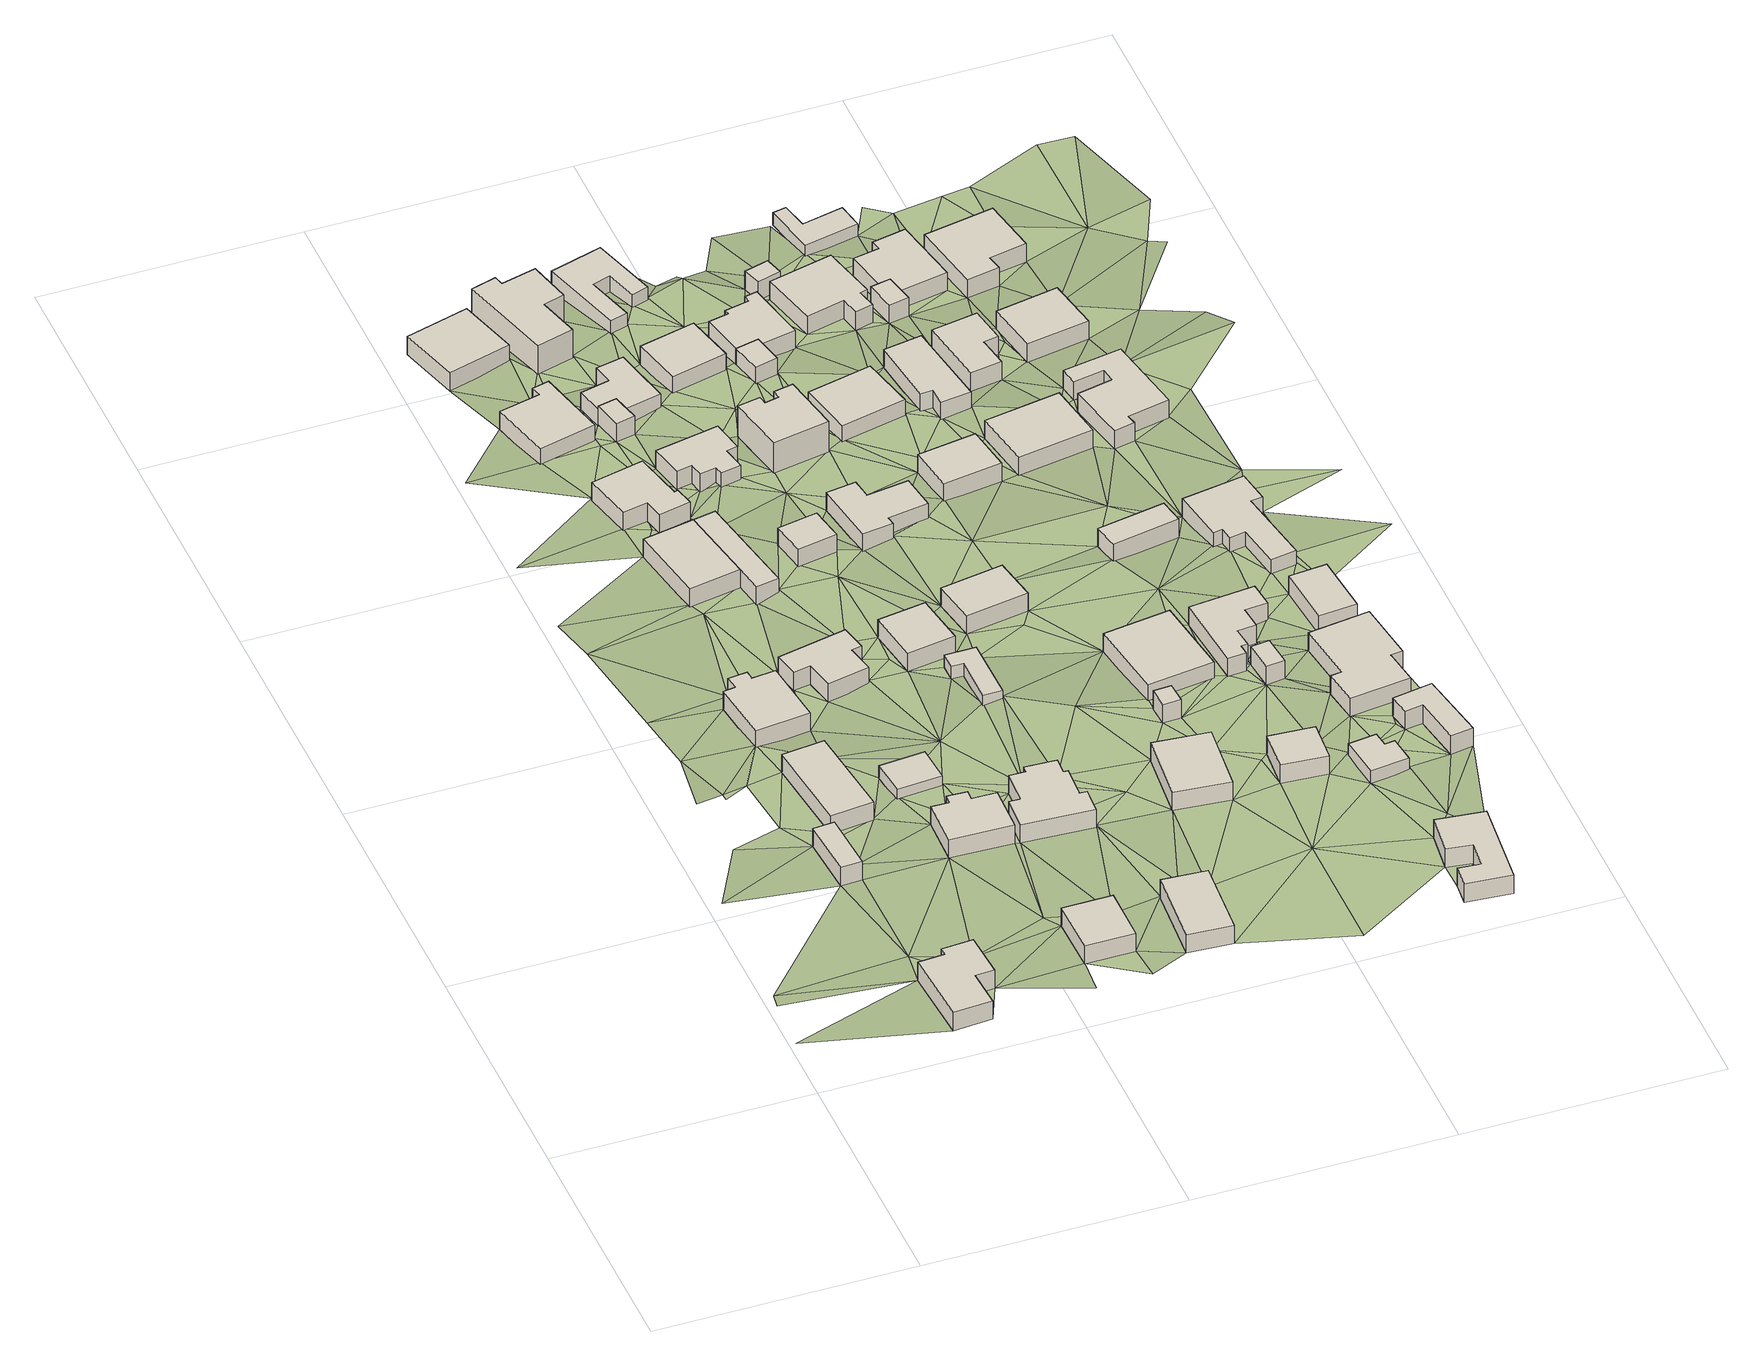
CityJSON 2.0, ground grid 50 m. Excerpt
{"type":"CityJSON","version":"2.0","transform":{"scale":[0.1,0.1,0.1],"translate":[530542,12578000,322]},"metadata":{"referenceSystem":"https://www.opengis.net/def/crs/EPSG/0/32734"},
"CityObjects":{
"building1":{"type":"Building","attributes":{"address":"7 Enon Street Mamre 7347 Cape Town","building":"house","building:levels":"1","building_height":4.1,"plus_code":"4FRWFFPF+Q88","ground_height":187.78,"roof_height":191.88},"geometry":[{"type":"Solid","lod":"1","boundaries":[[[[0,1,2,3]],[[1,4,5,2]],[[4,6,7,5]],[[6,8,9,7]],[[8,10,11,9]],[[10,12,13,11]],[[12,14,15,13]],[[14,0,3,15]],[[3,2,5,7,9,11,13,15]],[[14,12,10,8,6,4,1,0]]]]}]},
"building2":{"type":"Building","attributes":{"address":"10 Enon Street Mamre 7347 Cape Town","building":"garage","building:levels":"1","building_height":4.1,"plus_code":"4FRWFFPF+V7X","ground_height":189.17,"roof_height":193.27},"geometry":[{"type":"Solid","lod":"1","boundaries":[[[[16,17,18,19]],[[17,20,21,18]],[[20,22,23,21]],[[22,16,19,23]],[[19,18,21,23]],[[22,20,17,16]]]]}]},
"building3":{"type":"Building","attributes":{"address":"10 Enon Street Mamre 7347 Cape Town","building":"house","building:levels":"1","building_height":4.1,"plus_code":"4FRWFFPF+X87","ground_height":188.88,"roof_height":192.98},"geometry":[{"type":"Solid","lod":"1","boundaries":[[[[24,25,26,27]],[[25,28,29,26]],[[28,30,31,29]],[[30,24,27,31]],[[27,26,29,31]],[[30,28,25,24]]]]}]},
"building4":{"type":"Building","attributes":{"address":"15 Goedverwacht Street Mamre 7347 Cape Town","building":"house","building:levels":"1","building_height":4.1,"plus_code":"4FRWFFQF+28V","ground_height":187.99,"roof_height":192.09},"geometry":[{"type":"Solid","lod":"1","boundaries":[[[[32,33,34,35]],[[33,36,37,34]],[[36,38,39,37]],[[38,40,41,39]],[[40,42,43,41]],[[42,44,45,43]],[[44,46,47,45]],[[46,32,35,47]],[[35,34,37,39,41,43,45,47]],[[46,44,42,40,38,36,33,32]]]]}]},
"building5":{"type":"Building","attributes":{"address":"8 Enon Street Mamre 7347 Cape Town","building":"house","building:levels":"1","building_height":4.1,"plus_code":"4FRWFFPF+VCJ","ground_height":190.32,"roof_height":194.42},"geometry":[{"type":"Solid","lod":"1","boundaries":[[[[48,49,50,51]],[[49,52,53,50]],[[52,54,55,53]],[[54,56,57,55]],[[56,58,59,57]],[[58,60,61,59]],[[60,62,63,61]],[[62,48,51,63]],[[51,50,53,55,57,59,61,63]],[[62,60,58,56,54,52,49,48]]]]}]},
"building6":{"type":"Building","attributes":{"address":"5 Enon Street Mamre 7347 Cape Town","building":"house","building:levels":"1","building_height":4.1,"plus_code":"4FRWFFPF+QC9","ground_height":189.15,"roof_height":193.25},"geometry":[{"type":"Solid","lod":"1","boundaries":[[[[64,65,66,67]],[[65,68,69,66]],[[68,70,71,69]],[[70,64,67,71]],[[67,66,69,71]],[[70,68,65,64]]]]}]},
"building7":{"type":"Building","attributes":{"building":"cabin","building:levels":"1","building_height":2.8,"plus_code":"4FRWFFPF+X94","ground_height":188.88,"roof_height":191.68},"geometry":[{"type":"Solid","lod":"1","boundaries":[[[[72,73,74,75]],[[73,76,77,74]],[[76,78,79,77]],[[78,72,75,79]],[[75,74,77,79]],[[78,76,73,72]]]]}]},
"building8":{"type":"Building","attributes":{"address":"12 Goedverwacht Street Mamre 7347 Cape Town","building":"house","building:levels":"1","building_height":4.1,"plus_code":"4FRWFFQF+684","ground_height":186.85,"roof_height":190.95},"geometry":[{"type":"Solid","lod":"1","boundaries":[[[[80,81,82,83]],[[81,84,85,82]],[[84,86,87,85]],[[86,80,83,87]],[[83,82,85,87]],[[86,84,81,80]]]]}]},
"building9":{"type":"Building","attributes":{"address":"13 Goedverwacht Street Mamre 7347 Cape Town","building":"house","building:levels":"1","building_height":4.1,"plus_code":"4FRWFFQF+39F","ground_height":187.99,"roof_height":192.09},"geometry":[{"type":"Solid","lod":"1","boundaries":[[[[88,89,90,91]],[[89,92,93,90]],[[92,94,95,93]],[[94,96,97,95]],[[96,98,99,97]],[[98,100,101,99]],[[100,102,103,101]],[[102,88,91,103]],[[91,90,93,95,97,99,101,103]],[[102,100,98,96,94,92,89,88]]]]}]},
"building10":{"type":"Building","attributes":{"address":"13 Adonis Street Mamre 7347 Cape Town","building":"house","building:levels":"1","building_height":4.1,"plus_code":"4FRWFFQF+78M","ground_height":186.41,"roof_height":190.51},"geometry":[{"type":"Solid","lod":"1","boundaries":[[[[104,105,106,107]],[[105,108,109,106]],[[108,110,111,109]],[[110,112,113,111]],[[112,114,115,113]],[[114,116,117,115]],[[116,118,119,117]],[[118,104,107,119]],[[107,106,109,111,113,115,117,119]],[[118,116,114,112,110,108,105,104]]]]}]},
"building11":{"type":"Building","attributes":{"address":"14 Adonis Street Mamre 7347 Cape Town","building":"house","building:levels":"1","building_height":4.1,"plus_code":"4FRWFFQF+979","ground_height":185.4,"roof_height":189.5},"geometry":[{"type":"Solid","lod":"1","boundaries":[[[[120,121,122,123]],[[121,124,125,122]],[[124,126,127,125]],[[126,128,129,127]],[[128,130,131,129]],[[130,120,123,131]],[[123,122,125,127,129,131]],[[130,128,126,124,121,120]]]]}]},
"building12":{"type":"Building","attributes":{"address":"15 Lord Caledon Street Mamre 7347 Cape Town","building":"house","building:levels":"1","building_height":4.1,"plus_code":"4FRWFFQF+F77","ground_height":184.64,"roof_height":188.74},"geometry":[{"type":"Solid","lod":"1","boundaries":[[[[132,133,134,135]],[[133,136,137,134]],[[136,138,139,137]],[[138,132,135,139]],[[135,134,137,139]],[[138,136,133,132]]]]}]},
"building13":{"type":"Building","attributes":{"address":"6 Enon Street Mamre 7347 Cape Town","building":"house","building:levels":"1","building_height":4.1,"plus_code":"4FRWFFPF+VFV","ground_height":190.32,"roof_height":194.42},"geometry":[{"type":"Solid","lod":"1","boundaries":[[[[140,141,142,143]],[[141,144,145,142]],[[144,146,147,145]],[[146,148,149,147]],[[148,150,151,149]],[[150,152,153,151]],[[152,154,155,153]],[[154,156,157,155]],[[156,158,159,157]],[[158,160,161,159]],[[160,162,163,161]],[[162,140,143,163]],[[143,142,145,147,149,151,153,155,157,159,161,163]],[[162,160,158,156,154,152,150,148,146,144,141,140]]]]}]},
"building14":{"type":"Building","attributes":{"building":"garage","building:levels":"1","building_height":4.1,"plus_code":"4FRWFFQF+693","ground_height":186.85,"roof_height":190.95},"geometry":[{"type":"Solid","lod":"1","boundaries":[[[[81,80,83,82]],[[80,164,165,83]],[[164,166,167,165]],[[166,168,169,167]],[[168,81,82,169]],[[82,83,165,167,169]],[[168,166,164,80,81]]]]}]},
"building15":{"type":"Building","attributes":{"address":"3 Enon Street Mamre 7347 Cape Town","building":"house","building:levels":"1","building_height":4.1,"plus_code":"4FRWFFPF+QG3","ground_height":189.67,"roof_height":193.77},"geometry":[{"type":"Solid","lod":"1","boundaries":[[[[170,171,172,173]],[[171,174,175,172]],[[174,176,177,175]],[[176,170,173,177]],[[173,172,175,177]],[[176,174,171,170]]]]}]},
"building16":{"type":"Building","attributes":{"building":"garage","building:levels":"1","building_height":4.1,"plus_code":"4FRWFFQF+985","ground_height":186.41,"roof_height":190.51},"geometry":[{"type":"Solid","lod":"1","boundaries":[[[[178,179,180,181]],[[179,182,183,180]],[[182,184,185,183]],[[184,186,187,185]],[[186,178,181,187]],[[181,180,183,185,187]],[[186,184,182,179,178]]]]}]},
"building17":{"type":"Building","attributes":{"address":"11 Goedverwacht Street Mamre 7347 Cape Town","building":"house","building:levels":"1","building_height":4.1,"plus_code":"4FRWFFQF+3FC","ground_height":189.13,"roof_height":193.23},"geometry":[{"type":"Solid","lod":"1","boundaries":[[[[188,189,190,191]],[[189,192,193,190]],[[192,194,195,193]],[[194,188,191,195]],[[191,190,193,195]],[[194,192,189,188]]]]}]},
"building18":{"type":"Building","attributes":{"address":"13 Lord Caledon Street Mamre 7347 Cape Town","building":"house","building:levels":"2","building_height":6.9,"plus_code":"4FRWFFQF+C8W","ground_height":184.68,"roof_height":191.58},"geometry":[{"type":"Solid","lod":"1","boundaries":[[[[196,197,198,199]],[[197,200,201,198]],[[200,202,203,201]],[[202,204,205,203]],[[204,206,207,205]],[[206,208,209,207]],[[208,210,211,209]],[[210,196,199,211]],[[199,198,201,203,205,207,209,211]],[[210,208,206,204,202,200,197,196]]]]}]},
"building19":{"type":"Building","attributes":{"address":"11 Adonis Street Mamre 7347 Cape Town","building":"house","building:levels":"1","building_height":4.1,"plus_code":"4FRWFFQF+894","ground_height":186.41,"roof_height":190.51},"geometry":[{"type":"Solid","lod":"1","boundaries":[[[[212,213,214,215]],[[213,216,217,214]],[[216,218,219,217]],[[218,220,221,219]],[[220,222,223,221]],[[222,224,225,223]],[[224,226,227,225]],[[226,228,229,227]],[[228,230,231,229]],[[230,212,215,231]],[[215,214,217,219,221,223,225,227,229,231]],[[230,228,226,224,222,220,218,216,213,212]]]]}]},
"building20":{"type":"Building","attributes":{"address":"12 Adonis Street Mamre 7347 Cape Town","building":"house","building:levels":"1","building_height":4.1,"plus_code":"4FRWFFQF+99C","ground_height":185.68,"roof_height":189.78},"geometry":[{"type":"Solid","lod":"1","boundaries":[[[[232,233,234,235]],[[233,236,237,234]],[[236,238,239,237]],[[238,240,241,239]],[[240,242,243,241]],[[242,244,245,243]],[[244,246,247,245]],[[246,232,235,247]],[[235,234,237,239,241,243,245,247]],[[246,244,242,240,238,236,233,232]]]]}]},
"building21":{"type":"Building","attributes":{"address":"Goedverwacht Street Mamre 7347 Cape Town","building":"cabin","building:levels":"1","building_height":2.8,"plus_code":"4FRWFFQF+2FG","ground_height":189.13,"roof_height":191.93},"geometry":[{"type":"Solid","lod":"1","boundaries":[[[[248,249,250,251]],[[249,252,253,250]],[[252,254,255,253]],[[254,256,257,255]],[[256,258,259,257]],[[258,248,251,259]],[[251,250,253,255,257,259]],[[258,256,254,252,249,248]]]]}]},
"building22":{"type":"Building","attributes":{"address":"10 Goedverwacht Street Mamre 7347 Cape Town","building":"house","building:levels":"1","building_height":4.1,"plus_code":"4FRWFFQF+5CV","ground_height":187.82,"roof_height":191.92},"geometry":[{"type":"Solid","lod":"1","boundaries":[[[[260,261,262,263]],[[261,264,265,262]],[[264,266,267,265]],[[266,260,263,267]],[[263,262,265,267]],[[266,264,261,260]]]]}]},
"building23":{"type":"Building","attributes":{"address":"4 Enon Street Mamre 7347 Cape Town","building":"house","building:levels":"1","building_height":4.1,"plus_code":"4FRWFFPF+VHP","ground_height":190.49,"roof_height":194.59},"geometry":[{"type":"Solid","lod":"1","boundaries":[[[[268,269,270,271]],[[269,272,273,270]],[[272,274,275,273]],[[274,268,271,275]],[[271,270,273,275]],[[274,272,269,268]]]]}]},
"building24":{"type":"Building","attributes":{"address":"9 Goedverwacht Street Mamre 7347 Cape Town","building":"house","building:levels":"1","building_height":4.1,"plus_code":"4FRWFFQF+3GV","ground_height":189.57,"roof_height":193.67},"geometry":[{"type":"Solid","lod":"1","boundaries":[[[[276,277,278,279]],[[277,280,281,278]],[[280,282,283,281]],[[282,276,279,283]],[[279,278,281,283]],[[282,280,277,276]]]]}]},
"building25":{"type":"Building","attributes":{"address":"10 Adonis Street Mamre 7347 Cape Town","building":"house","building:levels":"1","building_height":4.1,"plus_code":"4FRWFFQF+9CV","ground_height":186.39,"roof_height":190.49},"geometry":[{"type":"Solid","lod":"1","boundaries":[[[[284,285,286,287]],[[285,288,289,286]],[[288,290,291,289]],[[290,284,287,291]],[[287,286,289,291]],[[290,288,285,284]]]]}]},
"building26":{"type":"Building","attributes":{"address":"9 Adonis Street Mamre 7347 Cape Town","building":"house","building:levels":"2","building_height":6.9,"plus_code":"4FRWFFQF+7FR","ground_height":187.28,"roof_height":194.18},"geometry":[{"type":"Solid","lod":"1","boundaries":[[[[292,293,294,295]],[[293,296,297,294]],[[296,298,299,297]],[[298,300,301,299]],[[300,302,303,301]],[[302,304,305,303]],[[304,306,307,305]],[[306,292,295,307]],[[295,294,297,299,301,303,305,307]],[[306,304,302,300,298,296,293,292]]]]}]},
"building27":{"type":"Building","attributes":{"address":"8 Goedverwacht Street Mamre 7347 Cape Town","building":"house","building:levels":"1","building_height":4.1,"plus_code":"4FRWFFQF+6F4","ground_height":187.82,"roof_height":191.92},"geometry":[{"type":"Solid","lod":"1","boundaries":[[[[308,309,310,311]],[[309,312,313,310]],[[312,314,315,313]],[[314,316,317,315]],[[316,318,319,317]],[[318,320,321,319]],[[320,322,323,321]],[[322,308,311,323]],[[311,310,313,315,317,319,321,323]],[[322,320,318,316,314,312,309,308]]]]}]},
"building28":{"type":"Building","attributes":{"address":"11 Lord Caledon Street Mamre 7347 Cape Town","building":"house","building:levels":"1","building_height":4.1,"plus_code":"4FRWFFQF+F9G","ground_height":184.68,"roof_height":188.78},"geometry":[{"type":"Solid","lod":"1","boundaries":[[[[324,325,326,327]],[[325,328,329,326]],[[328,330,331,329]],[[330,332,333,331]],[[332,334,335,333]],[[334,336,337,335]],[[336,338,339,337]],[[338,324,327,339]],[[327,326,329,331,333,335,337,339]],[[338,336,334,332,330,328,325,324]]]]}]},
"building29":{"type":"Building","attributes":{"building":"yes","building:levels":"1","building_height":4.1,"plus_code":"4FRWFFPF+WHX","ground_height":190.55,"roof_height":194.65},"geometry":[{"type":"Solid","lod":"1","boundaries":[[[[340,341,342,343]],[[341,344,345,342]],[[344,346,347,345]],[[346,340,343,347]],[[343,342,345,347]],[[346,344,341,340]]]]}]},
"building30":{"type":"Building","attributes":{"building":"garage","building:levels":"1","building_height":4.1,"plus_code":"4FRWFFQF+9FF","ground_height":186.39,"roof_height":190.49},"geometry":[{"type":"Solid","lod":"1","boundaries":[[[[348,349,350,351]],[[349,352,353,350]],[[352,354,355,353]],[[354,356,357,355]],[[356,348,351,357]],[[351,350,353,355,357]],[[356,354,352,349,348]]]]}]},
"building31":{"type":"Building","attributes":{"address":"8 Adonis Street Mamre 7347 Cape Town","building":"house","building:levels":"1","building_height":4.1,"plus_code":"4FRWFFQF+9FW","ground_height":186.39,"roof_height":190.49},"geometry":[{"type":"Solid","lod":"1","boundaries":[[[[352,349,350,353]],[[349,348,351,350]],[[348,358,359,351]],[[358,360,361,359]],[[360,362,363,361]],[[362,364,365,363]],[[364,366,367,365]],[[366,368,369,367]],[[368,370,371,369]],[[370,352,353,371]],[[353,350,351,359,361,363,365,367,369,371]],[[370,368,366,364,362,360,358,348,349,352]]]]}]},
"building32":{"type":"Building","attributes":{"address":"7 Goedverwacht Street Mamre 7347 Cape Town","building":"house","building:levels":"1","building_height":4.1,"plus_code":"4FRWFFPF+XJR","ground_height":189.57,"roof_height":193.67},"geometry":[{"type":"Solid","lod":"1","boundaries":[[[[372,373,374,375]],[[373,376,377,374]],[[376,378,379,377]],[[378,372,375,379]],[[375,374,377,379]],[[378,376,373,372]]]]}]},
"building33":{"type":"Building","attributes":{"address":"7 Adonis Street Mamre 7347 Cape Town","building":"house","building:levels":"1","building_height":4.1,"plus_code":"4FRWFFQF+8G3","ground_height":187.28,"roof_height":191.38},"geometry":[{"type":"Solid","lod":"1","boundaries":[[[[380,381,382,383]],[[381,384,385,382]],[[384,386,387,385]],[[386,380,383,387]],[[383,382,385,387]],[[386,384,381,380]]]]}]},
"building34":{"type":"Building","attributes":{"address":"2 Enon Street Mamre 7347 Cape Town","building":"house","building:levels":"1","building_height":4.1,"plus_code":"4FRWFFPF+VMC","ground_height":190.49,"roof_height":194.59},"geometry":[{"type":"Solid","lod":"1","boundaries":[[[[388,389,390,391]],[[389,392,393,390]],[[392,394,395,393]],[[394,388,391,395]],[[391,390,393,395]],[[394,392,389,388]]]]}]},
"building35":{"type":"Building","attributes":{"address":"6 Goedverwacht Street Mamre 7347 Cape Town","building":"house","building:levels":"1","building_height":4.1,"plus_code":"4FRWFFQF+6HC","ground_height":188.37,"roof_height":192.47},"geometry":[{"type":"Solid","lod":"1","boundaries":[[[[396,397,398,399]],[[397,400,401,398]],[[400,402,403,401]],[[402,396,399,403]],[[399,398,401,403]],[[402,400,397,396]]]]}]},
"building36":{"type":"Building","attributes":{"address":"Adonis Street Mamre 7347 Cape Town","building":"yes","building:levels":"1","building_height":4.1,"plus_code":"4FRWFFQF+CGR","ground_height":186.69,"roof_height":190.79},"geometry":[{"type":"Solid","lod":"1","boundaries":[[[[404,405,406,407]],[[405,408,409,406]],[[408,410,411,409]],[[410,404,407,411]],[[407,406,409,411]],[[410,408,405,404]]]]}]},
"building37":{"type":"Building","attributes":{"address":"1 Enon Street Mamre 7347 Cape Town","building":"house","building:levels":"1","building_height":4.1,"plus_code":"4FRWFFPF+PPQ","ground_height":190.47,"roof_height":194.57},"geometry":[{"type":"Solid","lod":"1","boundaries":[[[[412,413,414,415]],[[413,416,417,414]],[[416,418,419,417]],[[418,420,421,419]],[[420,422,423,421]],[[422,424,425,423]],[[424,426,427,425]],[[426,412,415,427]],[[415,414,417,419,421,423,425,427]],[[426,424,422,420,418,416,413,412]]]]}]},
"building38":{"type":"Building","attributes":{"building":"yes","building:levels":"1","building_height":4.1,"plus_code":"4FRWFFPF+XM8","ground_height":190.55,"roof_height":194.65},"geometry":[{"type":"Solid","lod":"1","boundaries":[[[[428,429,430,431]],[[429,432,433,430]],[[432,434,435,433]],[[434,428,431,435]],[[431,430,433,435]],[[434,432,429,428]]]]}]},
"building39":{"type":"Building","attributes":{"address":"Mamre 7347 Cape Town","building":"cabin","building:levels":"1","building_height":2.8,"plus_code":"4FRWFFPF+VP3","ground_height":190.47,"roof_height":193.27},"geometry":[{"type":"Solid","lod":"1","boundaries":[[[[436,437,438,439]],[[437,440,441,438]],[[440,442,443,441]],[[442,444,445,443]],[[444,446,447,445]],[[446,436,439,447]],[[439,438,441,443,445,447]],[[446,444,442,440,437,436]]]]}]},
"building40":{"type":"Building","attributes":{"address":"5 Goedverwacht Street Mamre 7347 Cape Town","building":"house","building:levels":"1","building_height":4.1,"plus_code":"4FRWFFQF+2M3","ground_height":190.18,"roof_height":194.28},"geometry":[{"type":"Solid","lod":"1","boundaries":[[[[448,449,450,451]],[[449,452,453,450]],[[452,454,455,453]],[[454,456,457,455]],[[456,458,459,457]],[[458,460,461,459]],[[460,462,463,461]],[[462,464,465,463]],[[464,466,467,465]],[[466,448,451,467]],[[451,450,453,455,457,459,461,463,465,467]],[[466,464,462,460,458,456,454,452,449,448]]]]}]},
"building41":{"type":"Building","attributes":{"address":"6 Adonis Street Mamre 7347 Cape Town","building":"house","building:levels":"1","building_height":4.1,"plus_code":"4FRWFFQF+CG9","ground_height":186.69,"roof_height":190.79},"geometry":[{"type":"Solid","lod":"1","boundaries":[[[[468,469,470,471]],[[469,472,473,470]],[[472,474,475,473]],[[474,476,477,475]],[[476,478,479,477]],[[478,480,481,479]],[[480,482,483,481]],[[482,468,471,483]],[[471,470,473,475,477,479,481,483]],[[482,480,478,476,474,472,469,468]]]]}]},
"building42":{"type":"Building","attributes":{"address":"5 Adonis Street Mamre 7347 Cape Town","building":"house","building:levels":"1","building_height":4.1,"plus_code":"4FRWFFQF+8H7","ground_height":187.62,"roof_height":191.72},"geometry":[{"type":"Solid","lod":"1","boundaries":[[[[484,485,486,487]],[[485,488,489,486]],[[488,490,491,489]],[[490,492,493,491]],[[492,494,495,493]],[[494,484,487,495]],[[487,486,489,491,493,495]],[[494,492,490,488,485,484]]]]}]},
"building43":{"type":"Building","attributes":{"address":"3 Goedverwacht Street Mamre 7347 Cape Town","building":"house","building:levels":"1","building_height":4.1,"plus_code":"4FRWFFQF+4J9","ground_height":189.54,"roof_height":193.64},"geometry":[{"type":"Solid","lod":"1","boundaries":[[[[496,497,498,499]],[[497,500,501,498]],[[500,502,503,501]],[[502,496,499,503]],[[499,498,501,503]],[[502,500,497,496]]]]}]},
"building44":{"type":"Building","attributes":{"address":"4 Goedverwacht Street Mamre 7347 Cape Town","building":"house","building:levels":"1","building_height":4.1,"plus_code":"4FRWFFQF+6JP","ground_height":188.37,"roof_height":192.47},"geometry":[{"type":"Solid","lod":"1","boundaries":[[[[504,505,506,507]],[[505,508,509,506]],[[508,510,511,509]],[[510,504,507,511]],[[507,506,509,511]],[[510,508,505,504]]]]}]},
"building45":{"type":"Building","attributes":{"building":"garage","building:levels":"1","building_height":4.1,"plus_code":"4FRWFFQF+9HW","ground_height":186.69,"roof_height":190.79},"geometry":[{"type":"Solid","lod":"1","boundaries":[[[[512,513,514,515]],[[513,516,517,514]],[[516,518,519,517]],[[518,520,521,519]],[[520,522,523,521]],[[522,512,515,523]],[[515,514,517,519,521,523]],[[522,520,518,516,513,512]]]]}]},
"building46":{"type":"Building","attributes":{"address":"69 Main Road Mamre 7347 Cape Town","building":"house","building:levels":"1","building_height":4.1,"plus_code":"4FRWFFPF+XP5","ground_height":191.07,"roof_height":195.17},"geometry":[{"type":"Solid","lod":"1","boundaries":[[[[524,525,526,527]],[[525,528,529,526]],[[528,530,531,529]],[[530,532,533,531]],[[532,534,535,533]],[[534,536,537,535]],[[536,538,539,537]],[[538,524,527,539]],[[527,526,529,531,533,535,537,539]],[[538,536,534,532,530,528,525,524]]]]}]},
"building47":{"type":"Building","attributes":{"address":"Mamre 7347 Cape Town","building":"house","building:levels":"1","building_height":4.1,"plus_code":"4FRWFFPF+VQ3","ground_height":191.2,"roof_height":195.3},"geometry":[{"type":"Solid","lod":"1","boundaries":[[[[540,541,542,543]],[[541,544,545,542]],[[544,546,547,545]],[[546,548,549,547]],[[548,550,551,549]],[[550,540,543,551]],[[543,542,545,547,549,551]],[[550,548,546,544,541,540]]]]}]},
"building48":{"type":"Building","attributes":{"address":"3 Adonis Street Mamre 7347 Cape Town","building":"house","building:levels":"1","building_height":4.1,"plus_code":"4FRWFFQF+8JF","ground_height":187.63,"roof_height":191.73},"geometry":[{"type":"Solid","lod":"1","boundaries":[[[[552,553,554,555]],[[553,556,557,554]],[[556,558,559,557]],[[558,560,561,559]],[[560,562,563,561]],[[562,552,555,563]],[[555,554,557,559,561,563]],[[562,560,558,556,553,552]]]]}]},
"building49":{"type":"Building","attributes":{"address":"Lord Caledon Street Mamre 7347 Cape Town","building":"cabin","building:levels":"1","building_height":2.8,"plus_code":"4FRWFFQF+FHF","ground_height":185.93,"roof_height":188.73},"geometry":[{"type":"Solid","lod":"1","boundaries":[[[[564,565,566,567]],[[565,568,569,566]],[[568,570,571,569]],[[570,572,573,571]],[[572,574,575,573]],[[574,564,567,575]],[[567,566,569,571,573,575]],[[574,572,570,568,565,564]]]]}]},
"building50":{"type":"Building","attributes":{"address":"4 Adonis Street Mamre 7347 Cape Town","building":"house","building:levels":"1","building_height":4.1,"plus_code":"4FRWFFQF+CJC","ground_height":186.59,"roof_height":190.69},"geometry":[{"type":"Solid","lod":"1","boundaries":[[[[576,577,578,579]],[[577,580,581,578]],[[580,582,583,581]],[[582,584,585,583]],[[584,586,587,585]],[[586,588,589,587]],[[588,590,591,589]],[[590,576,579,591]],[[579,578,581,583,585,587,589,591]],[[590,588,586,584,582,580,577,576]]]]}]},
"building51":{"type":"Building","attributes":{"address":"71 Main Road Mamre 7347 Cape Town","building":"house","building:levels":"1","building_height":4.1,"plus_code":"4FRWFFQF+2P5","ground_height":190.89,"roof_height":194.99},"geometry":[{"type":"Solid","lod":"1","boundaries":[[[[592,593,594,595]],[[593,596,597,594]],[[596,598,599,597]],[[598,592,595,599]],[[595,594,597,599]],[[598,596,593,592]]]]}]},
"building52":{"type":"Building","attributes":{"address":"73 Main Road Mamre 7347 Cape Town","building":"house","building:levels":"1","building_height":4.1,"plus_code":"4FRWFFQF+3PV","ground_height":189.54,"roof_height":193.64},"geometry":[{"type":"Solid","lod":"1","boundaries":[[[[600,601,602,603]],[[601,604,605,602]],[[604,606,607,605]],[[606,608,609,607]],[[608,610,611,609]],[[610,612,613,611]],[[612,614,615,613]],[[614,616,617,615]],[[616,618,619,617]],[[618,600,603,619]],[[603,602,605,607,609,611,613,615,617,619]],[[618,616,614,612,610,608,606,604,601,600]]]]}]},
"building53":{"type":"Building","attributes":{"address":"2 Goedverwacht Street Mamre 7347 Cape Town","building":"house","building:levels":"1","building_height":4.1,"plus_code":"4FRWFFQF+6MQ","ground_height":188.6,"roof_height":192.7},"geometry":[{"type":"Solid","lod":"1","boundaries":[[[[620,621,622,623]],[[621,624,625,622]],[[624,626,627,625]],[[626,628,629,627]],[[628,630,631,629]],[[630,632,633,631]],[[632,634,635,633]],[[634,636,637,635]],[[636,638,639,637]],[[638,620,623,639]],[[623,622,625,627,629,631,633,635,637,639]],[[638,636,634,632,630,628,626,624,621,620]]]]}]},
"building54":{"type":"Building","attributes":{"address":"1 Adonis Street Mamre 7347 Cape Town","building":"house","building:levels":"1","building_height":4.1,"plus_code":"4FRWFFQF+8MP","ground_height":187.44,"roof_height":191.54},"geometry":[{"type":"Solid","lod":"1","boundaries":[[[[640,641,642,643]],[[641,644,645,642]],[[644,646,647,645]],[[646,640,643,647]],[[643,642,645,647]],[[646,644,641,640]]]]}]},
"building55":{"type":"Building","attributes":{"address":"Savemore Superette 67 Main Road Mamre 7347 Cape Town","building":"retail","building:levels":"1","building_height":4.1,"plus_code":"4FRWFFQF+CMF","ground_height":186.59,"roof_height":190.69},"geometry":[{"type":"Solid","lod":"1","boundaries":[[[[648,649,650,651]],[[649,652,653,650]],[[652,654,655,653]],[[654,656,657,655]],[[656,658,659,657]],[[658,648,651,659]],[[651,650,653,655,657,659]],[[658,656,654,652,649,648]]]]}]},
"terrain1":{"type":"TINRelief","geometry":[{"type":"CompositeSurface","lod":"1","boundaries":[[[660,14,661]],[[0,14,662]],[[661,14,663]],[[16,661,663]],[[22,664,665]],[[665,16,22]],[[666,667,668]],[[14,10,663]],[[664,22,669]],[[14,12,10]],[[17,16,663]],[[666,670,671]],[[6,4,1]],[[663,10,8]],[[672,669,22]],[[667,666,673]],[[666,671,673]],[[669,30,671]],[[17,674,20]],[[44,675,667]],[[20,672,22]],[[669,672,30]],[[48,17,663]],[[663,8,48]],[[40,676,675]],[[44,667,673]],[[671,30,673]],[[20,674,677]],[[48,674,17]],[[672,20,677]],[[40,675,44]],[[68,8,6]],[[678,679,676]],[[673,30,28]],[[62,677,674]],[[680,6,681]],[[48,62,674]],[[40,44,42]],[[8,682,48]],[[68,6,680]],[[676,40,683]],[[28,32,673]],[[682,8,68]],[[78,28,677]],[[62,684,677]],[[676,683,678]],[[684,78,677]],[[679,678,84]],[[683,40,38]],[[36,33,38]],[[684,62,58]],[[685,686,84]],[[49,48,682]],[[62,60,58]],[[38,33,89]],[[685,687,686]],[[92,33,32]],[[78,688,28]],[[683,38,89]],[[58,689,684]],[[690,32,28]],[[33,92,89]],[[32,96,92]],[[680,691,692]],[[68,65,682]],[[693,694,128]],[[694,693,687]],[[49,682,140]],[[689,58,56]],[[94,92,96]],[[682,65,140]],[[690,28,688]],[[32,690,96]],[[54,52,56]],[[695,683,89]],[[678,683,696]],[[691,176,692]],[[84,697,685]],[[140,162,49]],[[49,162,52]],[[158,689,56]],[[84,698,697]],[[689,690,688]],[[52,158,56]],[[685,697,699]],[[695,696,683]],[[162,160,52]],[[700,138,128]],[[81,698,84]],[[701,694,687]],[[702,96,690]],[[65,692,703]],[[704,695,89]],[[697,698,699]],[[158,52,160]],[[176,703,692]],[[140,65,705]],[[690,689,154]],[[154,689,158]],[[700,128,706]],[[707,694,701]],[[138,700,708]],[[687,104,701]],[[709,698,81]],[[710,711,702]],[[712,695,704]],[[703,705,65]],[[156,154,158]],[[702,690,194]],[[702,713,710]],[[168,709,81]],[[713,702,194]],[[714,690,154]],[[710,192,704]],[[104,715,716]],[[717,716,715]],[[701,104,179]],[[700,718,719]],[[707,701,179]],[[700,719,708]],[[718,707,720]],[[710,713,192]],[[194,690,256]],[[178,707,179]],[[721,717,709]],[[703,722,705]],[[212,179,104]],[[104,716,212]],[[720,707,178]],[[712,723,168]],[[712,704,724]],[[725,708,197]],[[721,716,717]],[[194,192,713]],[[256,690,714]],[[726,709,168]],[[708,719,197]],[[727,728,729]],[[712,730,723]],[[703,731,722]],[[704,192,724]],[[212,182,179]],[[732,729,733]],[[720,242,718]],[[724,730,712]],[[242,719,718]],[[734,154,733]],[[709,726,721]],[[716,721,735]],[[154,734,714]],[[736,728,705]],[[194,256,254]],[[729,728,736]],[[729,736,733]],[[705,722,737]],[[242,720,738]],[[194,254,188]],[[721,726,739]],[[714,258,256]],[[740,168,723]],[[719,242,741]],[[182,212,742]],[[740,726,168]],[[184,182,743]],[[192,189,724]],[[722,731,737]],[[736,705,737]],[[730,724,744]],[[734,733,745]],[[254,746,188]],[[741,242,240]],[[742,743,182]],[[736,747,733]],[[723,264,740]],[[740,748,726]],[[731,170,749]],[[750,751,741]],[[752,744,724]],[[189,280,724]],[[748,753,754]],[[189,188,282]],[[282,188,746]],[[747,745,733]],[[280,752,724]],[[752,264,744]],[[741,240,755]],[[748,756,753]],[[736,737,747]],[[750,741,755]],[[757,240,743]],[[756,748,740]],[[737,731,269]],[[282,280,189]],[[264,322,740]],[[322,264,752]],[[306,742,753]],[[240,757,288]],[[170,758,749]],[[750,328,208]],[[306,753,756]],[[288,755,240]],[[743,742,759]],[[743,759,757]],[[750,755,328]],[[746,760,282]],[[746,734,376]],[[280,761,752]],[[759,742,306]],[[740,322,320]],[[731,749,269]],[[745,376,734]],[[755,288,762]],[[740,763,756]],[[304,759,306]],[[346,745,747]],[[320,763,740]],[[757,759,764]],[[276,282,760]],[[746,376,760]],[[288,765,762]],[[766,761,280]],[[300,304,302]],[[759,304,298]],[[767,768,762]],[[769,745,346]],[[300,298,304]],[[770,771,761]],[[745,769,772]],[[767,773,768]],[[346,747,272]],[[288,285,765]],[[280,277,766]],[[774,320,318]],[[759,298,775]],[[376,745,772]],[[767,762,765]],[[775,764,759]],[[276,760,376]],[[770,761,766]],[[269,749,388]],[[296,775,298]],[[765,776,767]],[[340,346,272]],[[777,272,269]],[[764,370,285]],[[763,320,402]],[[778,764,775]],[[772,769,341]],[[779,296,763]],[[765,285,370]],[[370,764,778]],[[749,758,780]],[[774,402,320]],[[388,777,269]],[[781,776,782]],[[779,381,296]],[[775,296,783]],[[765,370,366]],[[763,402,779]],[[783,296,381]],[[770,784,774]],[[776,765,785]],[[784,770,766]],[[394,272,777]],[[785,782,776]],[[368,366,370]],[[388,749,389]],[[341,786,772]],[[774,784,402]],[[341,340,786]],[[777,388,394]],[[277,276,787]],[[362,765,366]],[[402,788,779]],[[785,765,362]],[[340,272,434]],[[276,376,789]],[[790,782,785]],[[277,497,766]],[[791,783,792]],[[434,272,394]],[[793,783,381]],[[784,766,397]],[[749,436,389]],[[780,412,749]],[[362,366,364]],[[788,794,779]],[[340,795,786]],[[436,749,412]],[[785,362,408]],[[340,434,795]],[[783,793,792]],[[402,400,788]],[[793,381,796]],[[276,789,787]],[[408,797,785]],[[497,277,787]],[[789,376,798]],[[410,362,799]],[[408,362,410]],[[434,394,392]],[[792,472,799]],[[800,801,780]],[[800,802,801]],[[794,788,803]],[[410,799,469]],[[795,449,786]],[[389,804,392]],[[449,798,786]],[[472,469,799]],[[804,389,436]],[[397,766,805]],[[797,408,405]],[[803,788,400]],[[805,766,497]],[[794,806,796]],[[404,410,469]],[[807,795,434]],[[472,792,476]],[[797,405,808]],[[798,449,789]],[[794,803,806]],[[792,793,476]],[[796,485,793]],[[796,806,485]],[[412,809,436]],[[807,434,432]],[[807,432,810]],[[811,400,397]],[[392,804,812]],[[813,806,803]],[[810,432,814]],[[434,392,815]],[[400,508,803]],[[476,793,485]],[[508,400,811]],[[816,436,809]],[[432,429,814]],[[476,474,472]],[[426,809,412]],[[817,814,818]],[[397,805,811]],[[392,812,815]],[[468,404,469]],[[804,819,812]],[[815,428,434]],[[820,803,508]],[[429,818,814]],[[789,449,821]],[[405,822,808]],[[823,405,404]],[[789,502,787]],[[824,825,819]],[[485,516,476]],[[534,429,428]],[[815,826,428]],[[429,534,818]],[[812,819,827]],[[516,485,484]],[[816,809,550]],[[805,497,496]],[[546,819,825]],[[823,822,405]],[[404,468,823]],[[828,829,818]],[[534,428,826]],[[476,516,478]],[[816,550,825]],[[484,820,558]],[[827,819,546]],[[830,811,805]],[[480,478,482]],[[540,809,426]],[[812,827,544]],[[831,820,508]],[[482,478,516]],[[502,789,832]],[[821,833,789]],[[550,546,825]],[[484,558,556]],[[516,484,556]],[[834,828,818]],[[534,834,818]],[[516,513,482]],[[820,560,558]],[[832,789,833]],[[544,827,546]],[[468,482,835]],[[540,550,809]],[[482,513,835]],[[812,544,836]],[[516,556,518]],[[513,512,835]],[[805,496,608]],[[546,550,548]],[[468,837,823]],[[821,828,598]],[[831,560,820]],[[837,468,835]],[[496,502,608]],[[598,828,834]],[[805,632,830]],[[805,608,632]],[[502,832,608]],[[553,518,556]],[[821,838,833]],[[821,598,838]],[[544,541,836]],[[534,532,834]],[[833,839,832]],[[837,570,823]],[[837,835,840]],[[562,560,552]],[[582,520,518]],[[830,630,831]],[[833,838,841]],[[632,630,830]],[[621,560,831]],[[530,528,836]],[[530,836,541]],[[842,552,560]],[[608,634,632]],[[843,838,598]],[[844,834,532]],[[624,831,630]],[[652,518,553]],[[560,621,842]],[[621,831,624]],[[553,552,845]],[[582,518,652]],[[552,842,845]],[[570,837,584]],[[843,598,596]],[[846,553,845]],[[842,846,845]],[[624,630,628]],[[652,553,846]],[[634,608,847]],[[848,843,596]],[[843,848,849]],[[584,850,570]],[[649,584,582]],[[582,652,649]],[[626,624,628]],[[851,570,850]],[[847,608,852]],[[636,634,853]],[[849,848,854]],[[842,621,641]],[[654,652,846]],[[850,584,649]],[[853,634,847]],[[641,621,855]],[[654,846,856]],[[857,848,596]],[[850,649,858]],[[854,848,857]],[[852,854,859]],[[860,853,847]],[[654,658,656]],[[853,860,855]],[[852,859,847]],[[649,648,858]],[[658,654,856]],[[855,861,641]],[[641,861,856]],[[648,862,858]],[[856,863,658]],[[855,860,864]],[[658,863,648]],[[855,865,861]],[[862,648,863]],[[856,861,866]],[[865,855,864]],[[863,856,866]],[[862,863,867]],[[861,868,866]],[[863,866,869]],[[863,870,867]],[[869,870,863]]]}]}
},
"vertices":[
[267,39,41],[342,44,41],[342,44,82],[267,39,82],[338,119,41],[338,119,82],[375,121,41],[375,121,82],[370,212,41],[370,212,82],[309,208,41],[309,208,82],[310,192,41],[310,192,82],[258,189,41],[258,189,82],
[219,461,54],[260,463,54],[260,463,95],[219,461,95],[253,581,54],[253,581,95],[212,578,54],[212,578,95],
[254,601,52],[337,610,52],[337,610,93],[254,601,93],[316,796,52],[316,796,93],[234,787,52],[234,787,93],
[324,884,43],[309,1014,43],[309,1014,84],[324,884,84],[263,1009,43],[263,1009,84],[261,1027,43],[261,1027,84],[223,1023,43],[223,1023,84],[227,996,43],[227,996,84],[204,993,43],[204,993,84],[218,872,43],[218,872,84],
[416,451,66],[537,448,66],[537,448,107],[416,451,107],[540,542,66],[540,542,107],[492,543,66],[492,543,107],[493,562,66],[493,562,107],[454,564,66],[454,564,107],[453,546,66],[453,546,107],[419,547,66],[419,547,107],
[634,112,54],[634,223,54],[634,223,95],[634,112,95],[538,223,54],[538,223,95],[539,112,54],[539,112,95],
[392,641,52],[479,648,52],[479,648,80],[392,641,80],[474,720,52],[474,720,80],[386,713,52],[386,713,80],
[354,1304,31],[326,1460,31],[326,1460,72],[354,1304,72],[226,1442,31],[226,1442,72],[253,1286,31],[253,1286,72],
[461,1074,43],[326,1046,43],[326,1046,84],[461,1074,84],[336,997,43],[336,997,84],[369,1003,43],[369,1003,84],[381,947,43],[381,947,84],[463,964,43],[463,964,84],[452,1018,43],[452,1018,84],[472,1022,43],[472,1022,84],
[302,1645,27],[199,1622,27],[199,1622,68],[302,1645,68],[221,1526,27],[221,1526,68],[269,1535,27],[269,1535,68],[277,1498,27],[277,1498,68],[340,1511,27],[340,1511,68],[331,1549,27],[331,1549,68],[324,1547,27],[324,1547,68],
[264,1777,17],[231,1916,17],[231,1916,58],[264,1777,58],[198,1908,17],[198,1908,58],[203,1888,17],[203,1888,58],[123,1870,17],[123,1870,58],[152,1750,17],[152,1750,58],
[206,2041,9],[172,2160,9],[172,2160,50],[206,2041,50],[49,2126,9],[49,2126,50],[82,2007,9],[82,2007,50],
[546,445,66],[684,438,66],[684,438,107],[546,445,107],[687,489,66],[687,489,107],[673,490,66],[673,490,107],[676,553,66],[676,553,107],[667,554,66],[667,554,107],[669,587,66],[669,587,107],[608,590,66],[608,590,107],[607,577,66],[607,577,107],[575,578,66],[575,578,107],[571,511,66],[571,511,107],[550,512,66],[550,512,107],
[363,1250,31],[363,1250,72],[408,1258,31],[408,1258,72],[370,1468,31],[370,1468,72],
[799,66,59],[810,222,59],[810,222,100],[799,66,100],[723,228,59],[723,228,100],[712,72,59],[712,72,100],
[283,1811,27],[295,1755,27],[295,1755,68],[283,1811,68],[333,1763,27],[333,1763,68],[325,1795,27],[325,1795,68],[320,1819,27],[320,1819,68],
[628,977,54],[612,1081,54],[612,1081,95],[628,977,95],[519,1067,54],[519,1067,95],[535,963,54],[535,963,95],
[236,2188,10],[187,2174,10],[187,2174,79],[236,2188,79],[238,1988,10],[238,1988,79],[311,2008,10],[311,2008,79],[289,2089,10],[289,2089,79],[330,2101,10],[330,2101,79],[309,2186,10],[309,2186,79],[241,2169,10],[241,2169,79],
[334,1663,27],[347,1597,27],[347,1597,68],[334,1663,68],[378,1603,27],[378,1603,68],[383,1576,27],[383,1576,68],[414,1582,27],[414,1582,68],[418,1565,27],[418,1565,68],[457,1573,27],[457,1573,68],[448,1618,27],[448,1618,68],[470,1623,27],[470,1623,68],[458,1687,27],[458,1687,68],
[283,1811,20],[320,1819,20],[320,1819,61],[283,1811,61],[325,1795,20],[325,1795,61],[399,1811,20],[399,1811,61],[374,1928,20],[374,1928,61],[320,1917,20],[320,1917,61],[328,1877,20],[328,1877,61],[271,1864,20],[271,1864,61],
[621,825,54],[658,825,54],[658,825,82],[621,825,82],[657,951,54],[657,951,82],[598,951,54],[598,951,82],[598,917,54],[598,917,82],[621,917,54],[621,917,82],
[463,1309,41],[540,1323,41],[540,1323,82],[463,1309,82],[528,1390,41],[528,1390,82],[451,1376,41],[451,1376,82],
[823,431,68],[931,421,68],[931,421,109],[823,431,109],[945,561,68],[945,561,109],[836,571,68],[836,571,109],
[786,1037,58],[771,1124,58],[771,1124,99],[786,1037,99],[650,1104,58],[650,1104,99],[665,1017,58],[665,1017,99],
[541,1865,27],[518,1963,27],[518,1963,68],[541,1865,68],[409,1937,27],[409,1937,68],[432,1839,27],[432,1839,68],
[516,1568,36],[626,1588,36],[626,1588,105],[516,1568,105],[604,1705,36],[604,1705,105],[566,1698,36],[566,1698,105],[569,1681,36],[569,1681,105],[541,1675,36],[541,1675,105],[538,1692,36],[538,1692,105],[494,1684,36],[494,1684,105],
[583,1308,41],[642,1316,41],[642,1316,82],[583,1308,82],[639,1333,41],[639,1333,82],[718,1345,41],[718,1345,82],[708,1415,41],[708,1415,82],[627,1404,41],[627,1404,82],[621,1444,41],[621,1444,82],[564,1436,41],[564,1436,82],
[486,2101,10],[447,2231,10],[447,2231,51],[486,2101,51],[345,2201,10],[345,2201,51],[393,2038,10],[393,2038,51],[427,2048,10],[427,2048,51],[400,2142,10],[400,2142,51],[435,2153,10],[435,2153,51],[453,2091,10],[453,2091,51],
[927,661,68],[925,703,68],[925,703,109],[927,661,109],[890,701,68],[890,701,109],[892,659,68],[892,659,109],
[610,1868,27],[607,1882,27],[607,1882,68],[610,1868,68],[562,1872,27],[562,1872,68],[576,1812,27],[576,1812,68],[620,1822,27],[620,1822,68],
[676,1881,27],[676,1881,68],[651,2003,27],[651,2003,68],[626,1998,27],[626,1998,68],[629,1985,27],[629,1985,68],[581,1975,27],[581,1975,68],[583,1965,27],[583,1965,68],[544,1957,27],[544,1957,68],
[1021,747,58],[999,906,58],[999,906,99],[1021,747,99],[869,888,58],[869,888,99],[891,730,58],[891,730,99],
[759,1735,36],[633,1707,36],[633,1707,77],[759,1735,77],[656,1600,36],[656,1600,77],[783,1628,36],[783,1628,77],
[1024,434,68],[1113,427,68],[1113,427,109],[1024,434,109],[1119,510,68],[1119,510,109],[1031,516,68],[1031,516,109],
[760,1379,46],[874,1396,46],[874,1396,87],[760,1379,87],[860,1487,46],[860,1487,87],[746,1470,46],[746,1470,87],
[707,2036,30],[697,2072,30],[697,2072,71],[707,2036,71],[650,2059,30],[650,2059,71],[661,2023,30],[661,2023,71],
[1221,202,67],[1211,120,67],[1211,120,108],[1221,202,108],[1260,113,67],[1260,113,108],[1255,61,67],[1255,61,108],[1212,65,67],[1212,65,108],[1208,20,67],[1208,20,108],[1297,12,67],[1297,12,108],[1315,191,67],[1315,191,108],
[1133,696,68],[1127,757,68],[1127,757,109],[1133,696,109],[1091,753,68],[1091,753,109],[1097,692,68],[1097,692,109],
[1171,379,67],[1246,388,67],[1246,388,95],[1171,379,95],[1240,441,67],[1240,441,95],[1220,439,67],[1220,439,95],[1216,469,67],[1216,469,95],[1161,462,67],[1161,462,95],
[1157,907,65],[1030,895,65],[1030,895,106],[1157,907,106],[1044,740,65],[1044,740,106],[1079,743,65],[1079,743,106],[1077,763,65],[1077,763,106],[1090,764,65],[1090,764,106],[1086,804,65],[1086,804,106],[1122,807,65],[1122,807,106],[1118,852,65],[1118,852,106],[1162,856,65],[1162,856,106],
[805,2047,30],[680,2018,30],[680,2018,71],[805,2047,71],[707,1906,30],[707,1906,71],[782,1924,30],[782,1924,71],[790,1887,30],[790,1887,71],[825,1896,30],[825,1896,71],[816,1933,30],[816,1933,71],[831,1937,30],[831,1937,71],
[870,1777,39],[796,1765,39],[796,1765,80],[870,1777,80],[812,1629,39],[812,1629,80],[835,1630,39],[835,1630,80],[837,1595,39],[837,1595,80],[896,1603,39],[896,1603,80],
[1093,1181,58],[962,1158,58],[962,1158,99],[1093,1181,99],[971,1108,58],[971,1108,99],[1102,1131,58],[1102,1131,99],
[1054,1424,46],[1035,1539,46],[1035,1539,87],[1054,1424,87],[888,1515,46],[888,1515,87],[907,1400,46],[907,1400,87],
[854,1945,30],[839,1942,30],[839,1942,71],[854,1945,71],[851,1883,30],[851,1883,71],[890,1891,30],[890,1891,71],[885,1915,30],[885,1915,71],[878,1950,30],[878,1950,71],
[1200,554,73],[1318,569,73],[1318,569,114],[1200,554,114],[1308,639,73],[1308,639,114],[1331,642,73],[1331,642,114],[1315,763,73],[1315,763,114],[1196,747,73],[1196,747,114],[1212,627,73],[1212,627,114],[1190,624,73],[1190,624,114],
[1370,401,75],[1346,540,75],[1346,540,116],[1370,401,116],[1269,527,75],[1269,527,116],[1276,485,75],[1276,485,116],[1310,490,75],[1310,490,116],[1326,394,75],[1326,394,116],
[994,1727,39],[982,1800,39],[982,1800,80],[994,1727,80],[892,1785,39],[892,1785,80],[914,1651,39],[914,1651,80],[975,1661,39],[975,1661,80],[965,1722,39],[965,1722,80],
[787,2219,22],[761,2214,22],[761,2214,50],[787,2219,50],[782,2111,22],[782,2111,50],[888,2133,22],[888,2133,50],[878,2184,22],[878,2184,50],[798,2167,22],[798,2167,50],
[854,1945,29],[878,1950,29],[878,1950,70],[854,1945,70],[885,1915,29],[885,1915,70],[977,1932,29],[977,1932,70],[951,2068,29],[951,2068,70],[885,2055,29],[885,2055,70],[889,2035,29],[889,2035,70],[838,2026,29],[838,2026,70],
[1229,784,72],[1303,790,72],[1303,790,113],[1229,784,113],[1292,910,72],[1292,910,113],[1219,904,72],[1219,904,113],
[1262,979,58],[1236,1133,58],[1236,1133,99],[1262,979,99],[1259,1136,58],[1259,1136,99],[1249,1201,58],[1249,1201,99],[1127,1181,58],[1127,1181,99],[1144,1075,58],[1144,1075,99],[1162,1078,58],[1162,1078,99],[1166,1052,58],[1166,1052,99],[1197,1057,58],[1197,1057,99],[1211,971,58],[1211,971,99],
[1176,1609,49],[1062,1590,49],[1062,1590,90],[1176,1609,90],[1068,1554,49],[1068,1554,90],[1127,1564,49],[1127,1564,90],[1132,1536,49],[1132,1536,90],[1063,1522,49],[1063,1522,90],[1087,1405,49],[1087,1405,90],[1127,1413,49],[1127,1413,90],[1123,1433,49],[1123,1433,90],[1205,1450,49],[1205,1450,90],
[1034,1692,37],[1156,1713,37],[1156,1713,78],[1034,1692,78],[1137,1817,37],[1137,1817,78],[1016,1795,37],[1016,1795,78],
[1113,2067,29],[976,2042,29],[976,2042,70],[1113,2067,70],[1002,1901,29],[1002,1901,70],[1066,1912,29],[1066,1912,70],[1060,1943,29],[1060,1943,70],[1133,1956,29],[1133,1956,70],
[12,227,26],[16,255,26],[7,121,26],[266,255,41],[87,637,37],[16,505,40],[123,783,37],[91,904,28],[72,777,37],[177,647,52],[124,770,37],[164,774,52],[254,601,54],[218,872,52],[266,505,54],[74,1022,28],[46,1241,22],[337,610,54],[253,1286,36],[25,1329,22],[539,112,55],[534,44,55],[516,255,54],[266,1255,36],[392,641,63],[221,1526,31],[16,1505,20],[199,1622,31],[474,720,63],[479,648,63],[516,755,63],[639,44,55],[634,112,55],[16,1755,17],[152,1750,27],[363,1250,36],[354,1304,36],[266,1505,31],[277,1498,31],[269,1535,31],[198,1908,20],[266,1755,27],[463,964,54],[723,228,62],[461,1074,54],[684,438,70],[203,1888,20],[264,1777,27],[206,2041,20],[340,1511,31],[472,1022,54],[452,1018,54],[408,1258,47],[516,1005,54],[621,825,63],[324,1547,31],[347,1597,31],[331,1549,31],[231,1916,20],[238,1988,20],[271,1864,27],[383,1576,31],[766,255,62],[451,1376,47],[516,1255,47],[172,2160,10],[418,1565,41],[673,490,70],[687,489,70],[676,553,70],[463,1309,47],[810,222,62],[667,554,70],[669,587,70],[658,825,69],[378,1603,31],[766,505,70],[823,431,70],[328,1877,27],[414,1582,41],[516,1505,41],[311,2008,20],[458,1687,36],[399,1811,36],[540,1323,47],[766,755,69],[657,951,58],[836,571,70],[457,1573,41],[1016,255,62],[330,2101,20],[289,2089,20],[583,1308,47],[470,1623,41],[448,1618,41],[393,2038,27],[516,1568,41],[432,1839,36],[1016,5,61],[516,1755,36],[766,1005,58],[642,1316,53],[427,2048,27],[626,1588,41],[541,1865,36],[516,2005,27],[766,1255,53],[453,2091,27],[400,2142,19],[890,701,69],[718,1345,53],[639,1333,47],[891,730,68],[435,2153,19],[708,1415,46],[576,1812,36],[486,2101,27],[1016,505,68],[562,1872,36],[656,1600,46],[1211,120,68],[447,2231,19],[513,2133,19],[620,1822,36],[760,1379,53],[561,2128,27],[1021,747,68],[971,1108,65],[766,1505,46],[1016,1005,65],[556,2145,19],[610,1868,36],[676,1881,30],[766,1755,39],[783,1628,46],[1044,740,68],[759,1735,39],[610,2142,19],[999,906,65],[651,2003,30],[1212,65,68],[1260,113,68],[1255,61,68],[837,1595,46],[1161,462,75],[1016,1255,58],[812,1629,46],[1079,743,68],[649,2219,22],[1266,255,67],[1077,763,68],[907,1400,49],[1200,554,75],[835,1630,46],[1090,764,68],[1190,624,75],[1246,388,75],[1086,804,68],[1122,807,68],[1216,469,75],[896,1603,49],[1157,907,72],[755,2212,22],[782,2111,30],[1220,439,75],[1240,441,75],[1212,627,75],[1266,505,75],[1162,856,73],[1118,852,68],[1054,1424,49],[1035,1539,49],[1144,1075,72],[1166,1052,72],[1229,784,73],[838,2026,30],[1318,569,75],[885,2055,30],[1211,971,72],[1162,1078,72],[889,2035,30],[1197,1057,72],[1034,1692,39],[1262,979,72],[1303,790,73],[1016,1755,39],[1016,1795,39],[1266,1255,65],[1266,1005,72],[1236,1133,65],[966,2166,24],[922,2201,24],[1249,1201,65],[1205,1450,52],[1259,1136,65],[1176,1609,52],[1137,1817,39],[1452,1014,75],[1061,2179,24],[1427,1191,68],[1266,1505,52],[1266,1755,37],[1116,2186,24],[1266,2005,28],[1406,1657,44],[1372,1709,37],[1349,1935,28],[1266,2255,21],[1381,1920,28],[1393,2034,32],[1336,2253,21]
]}
